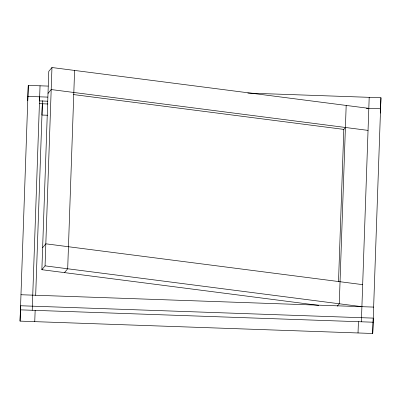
<?xml version="1.0" encoding="UTF-8"?>
<svg xmlns="http://www.w3.org/2000/svg" width="401" height="401" viewBox="0 0 401 401"><rect width="100%" height="100%" fill="white"/><g stroke="black" fill="none" stroke-linecap="round" stroke-linejoin="round"><path stroke-width="0.6" d="M20.05 321.126L20.611 305.757L373.281 318.113L372.714 333.477L20.05 321.126L28.286 85.393L48.175 86.09M40.04 85.804L32.22 310.269M35.679 295.347L42.456 100.646M318.725 305.382L41.869 269.703L48.772 71.373L51.96 67.523L368.81 108.35M41.869 269.703L45.057 265.853L51.96 67.523M74.591 70.436L67.689 268.77L64.501 272.62M338.514 281.783L343.817 129.398L73.473 94.561M346.178 105.438L339.276 303.768L337.286 306.174M369.196 97.333L361.376 321.797M372.714 333.477L380.95 97.744L247.793 93.082M27.719 100.756L28.286 85.393M39.654 96.821L39.504 100.922L47.639 101.202M42.346 103.779L41.935 115.047L47.564 115.242M34.747 321.637L35.158 310.374M358.023 332.965L358.434 321.697M380.389 113.112L380.95 97.744M48.005 93.408L51.193 89.558L368.043 130.39M42.636 247.668L45.824 243.813L362.674 284.645M343.421 129.879L345.411 127.473M27.9 96.41L47.789 97.107M366.308 108.265L380.564 108.766M39.288 103.669L47.975 103.974M20.997 294.74L373.662 307.096M20.461 309.858L373.13 322.209M45.057 265.853L361.908 306.685"/></g></svg>
